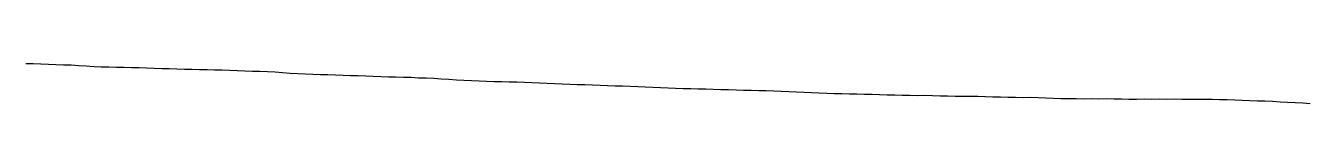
# Model space of a CAD drawing. Extents: x 0 to 3699, y -1117 to -1001.
import ezdxf

# ---------------------------------------------------------------- set-up
doc = ezdxf.new("R2010")
doc.units = 0
doc.layers.add('DEM_20px_m', color=1, linetype='CONTINUOUS')

msp = doc.modelspace()

# ---------------------------------------------------------------- linework, layer by layer
at = {"layer": 'DEM_20px_m', "color": 7}
msp.add_polyline3d([(0, -1001.1, 0), (21.8, -1001.4, 0), (43.5, -1002.5, 0), (65.3, -1003.6, 0), (87, -1003.8, 0), (108.8, -1004.7, 0), (130.5, -1005.2, 0), (152.3, -1007, 0), (174.1, -1008.1, 0), (195.8, -1009.9, 0), (217.6, -1010.5, 0), (239.3, -1010.8, 0), (261.1, -1011.4, 0), (282.8, -1011.9, 0), (304.6, -1012.6, 0), (326.4, -1013, 0), (348.1, -1013.9, 0), (369.9, -1014.9, 0), (391.6, -1015.3, 0), (413.4, -1016, 0), (435.1, -1016.6, 0), (456.9, -1017.3, 0), (478.7, -1017.9, 0), (500.4, -1018.3, 0), (522.2, -1019, 0), (543.9, -1019.6, 0), (565.7, -1020, 0), (587.5, -1020.7, 0), (609.2, -1021.4, 0), (631, -1022, 0), (652.7, -1022.9, 0), (674.5, -1023.6, 0), (696.2, -1024.4, 0), (718, -1025.2, 0), (739.8, -1027.1, 0), (761.5, -1028.7, 0), (783.3, -1030.1, 0), (805, -1031.1, 0), (826.8, -1032, 0), (848.5, -1032.6, 0), (870.3, -1033.4, 0), (892.1, -1034.1, 0), (913.8, -1035.2, 0), (935.6, -1036, 0), (957.3, -1036.3, 0), (979.1, -1037.2, 0), (1000.8, -1037.7, 0), (1022.6, -1038.9, 0), (1044.4, -1040, 0), (1066.1, -1040.1, 0), (1087.9, -1041.1, 0), (1109.6, -1041, 0), (1131.4, -1042.6, 0), (1153.1, -1042.9, 0), (1174.9, -1044, 0), (1196.7, -1045.4, 0), (1218.4, -1046.4, 0), (1240.2, -1047.9, 0), (1261.9, -1049, 0), (1283.7, -1050.4, 0), (1305.4, -1051, 0), (1327.2, -1051.9, 0), (1349, -1052.9, 0), (1370.7, -1053.2, 0), (1392.5, -1054, 0), (1414.2, -1054.4, 0), (1436, -1055.4, 0), (1457.8, -1055.8, 0), (1479.5, -1056.9, 0), (1501.3, -1058.1, 0), (1523, -1059.2, 0), (1544.8, -1060.1, 0), (1566.5, -1060.8, 0), (1588.3, -1061.5, 0), (1610.1, -1061.8, 0), (1631.8, -1062.7, 0), (1653.6, -1063.6, 0), (1675.3, -1064.4, 0), (1697.1, -1065.4, 0), (1718.8, -1066, 0), (1740.6, -1066.9, 0), (1762.4, -1067.7, 0), (1784.1, -1068.6, 0), (1805.9, -1069.6, 0), (1827.6, -1070.5, 0), (1849.4, -1071.3, 0), (1871.1, -1072.1, 0), (1892.9, -1073, 0), (1914.7, -1073.7, 0), (1936.4, -1074.1, 0), (1958.2, -1074.7, 0), (1979.9, -1075, 0), (2001.7, -1075.7, 0), (2023.4, -1076.5, 0), (2045.2, -1077.4, 0), (2067, -1078.3, 0), (2088.7, -1078.5, 0), (2110.5, -1079.2, 0), (2132.2, -1079.5, 0), (2154, -1080.3, 0), (2175.7, -1081, 0), (2197.5, -1082, 0), (2219.3, -1082.9, 0), (2241, -1083.7, 0), (2262.8, -1084.8, 0), (2284.5, -1085.4, 0), (2306.3, -1086.4, 0), (2328, -1087.3, 0), (2349.8, -1087.9, 0), (2371.6, -1088.7, 0), (2393.3, -1088.6, 0), (2415.1, -1089.4, 0), (2436.8, -1089.9, 0), (2458.6, -1090.6, 0), (2480.4, -1091.4, 0), (2502.1, -1091.6, 0), (2523.9, -1092.5, 0), (2545.6, -1092.6, 0), (2567.4, -1093.3, 0), (2589.1, -1092.9, 0), (2610.9, -1093.8, 0), (2632.7, -1094.8, 0), (2654.4, -1094.6, 0), (2676.2, -1095.2, 0), (2697.9, -1095, 0), (2719.7, -1095.6, 0), (2741.4, -1095.4, 0), (2763.2, -1096.3, 0), (2785, -1097.1, 0), (2806.7, -1097.3, 0), (2828.5, -1098.2, 0), (2850.2, -1098.2, 0), (2872, -1099, 0), (2893.7, -1098.6, 0), (2915.5, -1099.6, 0), (2937.3, -1100.6, 0), (2959, -1101, 0), (2980.8, -1101.9, 0), (3002.5, -1101.8, 0), (3024.3, -1102.3, 0), (3046, -1103.3, 0), (3067.8, -1102.5, 0), (3089.6, -1103, 0), (3111.3, -1102.2, 0), (3133.1, -1103.1, 0), (3154.8, -1102.9, 0), (3176.6, -1103.6, 0), (3198.3, -1104, 0), (3220.1, -1103.3, 0), (3241.9, -1103.6, 0), (3263.6, -1103.2, 0), (3285.4, -1103.8, 0), (3307.1, -1103.5, 0), (3328.9, -1103.9, 0), (3350.7, -1104.3, 0), (3372.4, -1103.8, 0), (3394.2, -1104.4, 0), (3415.9, -1104.1, 0), (3437.7, -1104.9, 0), (3459.4, -1105.1, 0), (3481.2, -1106.2, 0), (3503, -1107.3, 0), (3524.7, -1107.7, 0), (3546.5, -1108.8, 0), (3568.2, -1109.1, 0), (3590, -1110.2, 0), (3611.7, -1111.6, 0), (3633.5, -1112.2, 0), (3655.3, -1113.6, 0), (3677, -1114.8, 0), (3698.8, -1116.7, 0)], dxfattribs=at)

doc.saveas('drawing.dxf')
